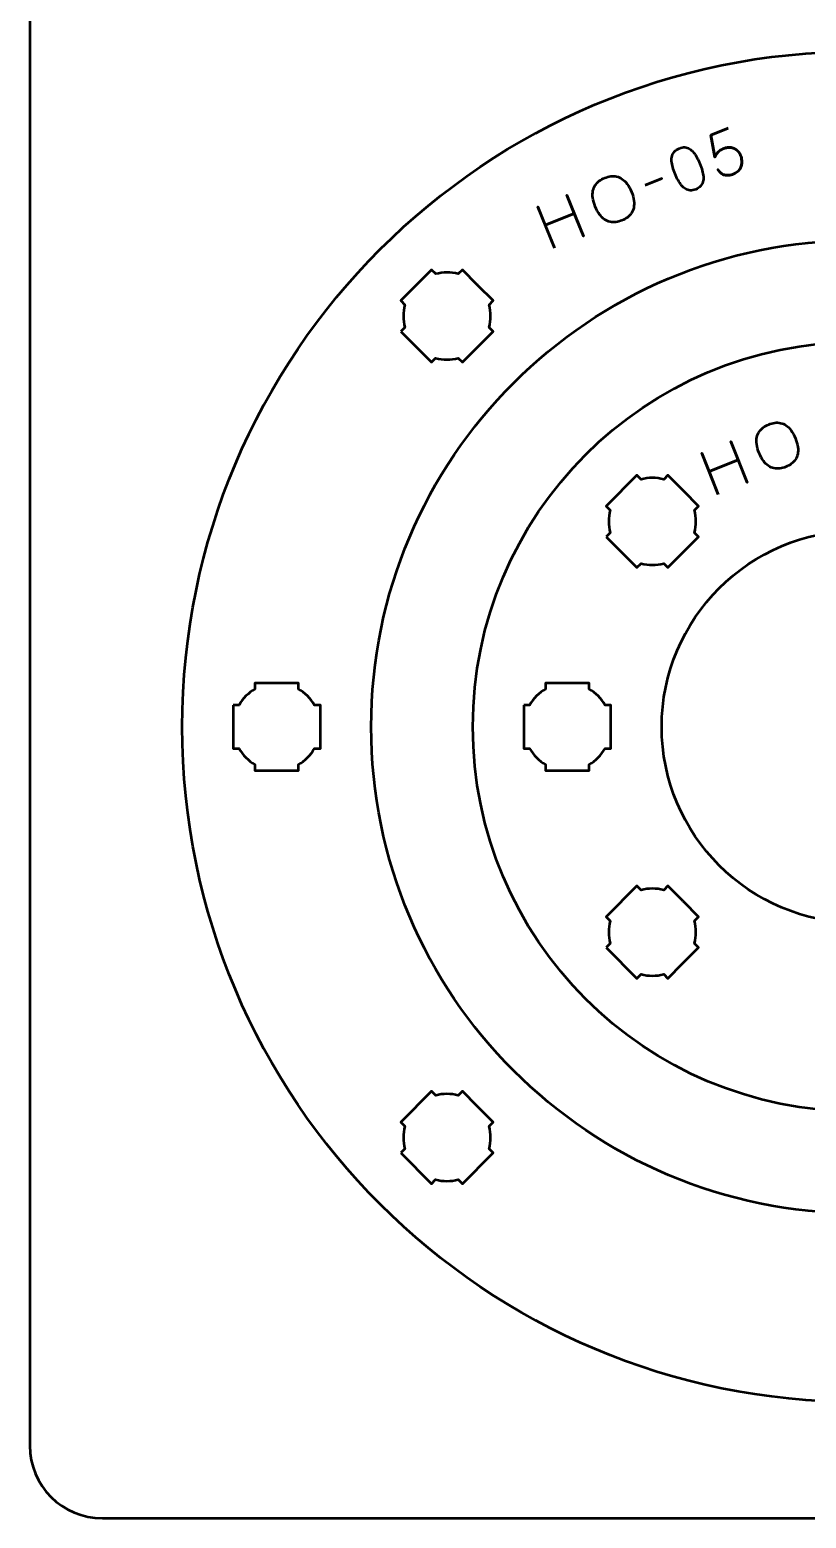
# Model space of a CAD drawing. Header units: centimetres. Extents: x -21 to 0, y -29.7 to 0.
# Drawn here: x -21 to -15.66, y -29.7 to -19.45 of the extents above; entities that cross this region are included whole.
import ezdxf

# ---------------------------------------------------------------- set-up
doc = ezdxf.new("R2010")
doc.units = ezdxf.units.CM
doc.header["$MEASUREMENT"] = 0
doc.layers.add('Layer 1', color=7, linetype='Continuous')

msp = doc.modelspace()

# ---------------------------------------------------------------- linework, layer by layer
at = {"layer": 'Layer 1', "color": 3, "lineweight": 53}
for major_axis in [(0, 4.65), (0, 3.35), (0, 2.65), (0, 1.35)]:
    msp.add_ellipse((-15.3, -24.25), major_axis=major_axis, ratio=1, dxfattribs=at)
at = {"layer": 'Layer 1', "color": 1, "lineweight": 53}
msp.add_open_spline([(-21.00003, -29.19995), (-21.00003, -29.19995), (-21.00003, -9.49992), (-21.00003, -9.49992), (-21.00003, -9.49992), (-21.00003, -9.41709), (-20.93286, -9.34992), (-20.85003, -9.34992), (-20.85003, -9.34992), (-20.7672, -9.34992), (-20.70003, -9.28275), (-20.70003, -9.19992), (-20.70003, -9.19992), (-20.70003, -9.11709), (-20.7672, -9.04992), (-20.85003, -9.04992), (-20.85003, -9.04992), (-20.93286, -9.04992), (-21.00003, -8.98275), (-21.00003, -8.89992), (-21.00003, -8.89992), (-21.00003, -8.81709), (-20.93286, -8.74992), (-20.85003, -8.74992), (-20.85003, -8.74992), (-20.7672, -8.74992), (-20.70003, -8.68275), (-20.70003, -8.59992), (-20.70003, -8.59992), (-20.70003, -8.51709), (-20.7672, -8.44992), (-20.85003, -8.44992), (-20.85003, -8.44992), (-20.93286, -8.44992), (-21.00003, -8.38275), (-21.00003, -8.29992), (-21.00003, -8.29992), (-21.00003, -8.21709), (-20.93286, -8.14992), (-20.85003, -8.14992), (-20.85003, -8.14992), (-20.7672, -8.14992), (-20.70003, -8.08275), (-20.70003, -7.99992), (-20.70003, -7.99992), (-20.70003, -7.91709), (-20.7672, -7.84992), (-20.85003, -7.84992), (-20.85003, -7.84992), (-20.93286, -7.84992), (-21.00003, -7.78275), (-21.00003, -7.69992), (-21.00003, -7.69992), (-21.00003, -7.61709), (-20.93286, -7.54992), (-20.85003, -7.54992), (-20.85003, -7.54992), (-20.7672, -7.54992), (-20.70003, -7.48275), (-20.70003, -7.39992), (-20.70003, -7.39992), (-20.70003, -7.31709), (-20.7672, -7.24992), (-20.85003, -7.24992), (-20.85003, -7.24992), (-20.93286, -7.24992), (-21.00003, -7.18275), (-21.00003, -7.09992), (-21.00003, -7.09992), (-21.00003, -7.01709), (-20.93286, -6.94992), (-20.85003, -6.94992), (-20.85003, -6.94992), (-20.7672, -6.94992), (-20.70003, -6.88275), (-20.70003, -6.79992), (-20.70003, -6.79992), (-20.70003, -6.71709), (-20.7672, -6.64992), (-20.85003, -6.64992), (-20.85003, -6.64992), (-20.93286, -6.64992), (-21.00003, -6.58275), (-21.00003, -6.49992), (-21.00003, -6.49992), (-21.00003, -6.41709), (-20.93286, -6.34992), (-20.85003, -6.34992), (-20.85003, -6.34992), (-20.7672, -6.34992), (-20.70003, -6.28275), (-20.70003, -6.19992), (-20.70003, -6.19992), (-20.70003, -6.11709), (-20.7672, -6.04992), (-20.85003, -6.04992), (-20.85003, -6.04992), (-20.93286, -6.04992), (-21.00003, -5.98275), (-21.00003, -5.89992), (-21.00003, -5.89992), (-21.00003, -5.81709), (-20.93286, -5.74992), (-20.85003, -5.74992), (-20.85003, -5.74992), (-20.7672, -5.74992), (-20.70003, -5.68275), (-20.70003, -5.59992), (-20.70003, -5.59992), (-20.70003, -5.51709), (-20.7672, -5.44992), (-20.85003, -5.44992), (-20.85003, -5.44992), (-20.93286, -5.44992), (-21.00003, -5.38275), (-21.00003, -5.29992), (-21.00003, -5.29992), (-21.00003, -5.21709), (-20.93286, -5.14992), (-20.85003, -5.14992), (-20.85003, -5.14992), (-20.7672, -5.14992), (-20.70003, -5.08275), (-20.70003, -4.99992), (-20.70003, -4.99992), (-20.70003, -4.91709), (-20.7672, -4.84992), (-20.85003, -4.84992), (-20.85003, -4.84992), (-20.93286, -4.84992), (-21.00003, -4.78275), (-21.00003, -4.69992), (-21.00003, -4.69992), (-21.00003, -4.61709), (-20.93286, -4.54992), (-20.85003, -4.54992), (-20.85003, -4.54992), (-20.7672, -4.54992), (-20.70003, -4.48275), (-20.70003, -4.39992), (-20.70003, -4.39992), (-20.70003, -4.31709), (-20.7672, -4.24992), (-20.85003, -4.24992), (-20.85003, -4.24992), (-20.93286, -4.24992), (-21.00003, -4.18275), (-21.00003, -4.09992), (-21.00003, -4.09992), (-21.00003, -4.01709), (-20.93286, -3.94992), (-20.85003, -3.94992), (-20.85003, -3.94992), (-20.7672, -3.94992), (-20.70003, -3.88275), (-20.70003, -3.79992), (-20.70003, -3.79992), (-20.70003, -3.71709), (-20.7672, -3.64992), (-20.85003, -3.64992), (-20.85003, -3.64992), (-20.93286, -3.64992), (-21.00003, -3.58275), (-21.00003, -3.49992), (-21.00003, -3.49992), (-21.00003, -3.41709), (-20.93286, -3.34992), (-20.85003, -3.34992), (-20.85003, -3.34992), (-20.7672, -3.34992), (-20.70003, -3.28275), (-20.70003, -3.19992), (-20.70003, -3.19992), (-20.70003, -3.11709), (-20.7672, -3.04992), (-20.85003, -3.04992), (-20.85003, -3.04992), (-20.93286, -3.04992), (-21.00003, -2.98275), (-21.00003, -2.89992), (-21.00003, -2.89992), (-21.00003, -2.81709), (-20.93286, -2.74992), (-20.85003, -2.74992), (-20.85003, -2.74992), (-20.7672, -2.74992), (-20.70003, -2.68275), (-20.70003, -2.59992), (-20.70003, -2.59992), (-20.70003, -2.51709), (-20.7672, -2.44992), (-20.85003, -2.44992), (-20.85003, -2.44992), (-20.93286, -2.44992), (-21.00003, -2.38275), (-21.00003, -2.29992), (-21.00003, -2.29992), (-21.00003, -2.21709), (-20.93286, -2.14992), (-20.85003, -2.14992), (-20.85003, -2.14992), (-20.7672, -2.14992), (-20.70003, -2.08275), (-20.70003, -1.99992), (-20.70003, -1.99992), (-20.70003, -1.91709), (-20.7672, -1.84992), (-20.85003, -1.84992), (-20.85003, -1.84992), (-20.93286, -1.84992), (-21.00003, -1.78275), (-21.00003, -1.69992), (-21.00003, -1.69992), (-21.00003, -1.61709), (-20.93286, -1.54992), (-20.85003, -1.54992), (-20.85003, -1.54992), (-20.7672, -1.54992), (-20.70003, -1.48275), (-20.70003, -1.39992), (-20.70003, -1.39992), (-20.70003, -1.31709), (-20.7672, -1.24992), (-20.85003, -1.24992), (-20.85003, -1.24992), (-20.93286, -1.24992), (-21.00003, -1.18275), (-21.00003, -1.09992), (-21.00003, -1.09992), (-21.00003, -1.09992), (-21.00003, -0.49992), (-21.00003, -0.49992), (-21.00003, -0.49992), (-21.00003, -0.22295), (-20.77694, 0.00004), (-20.49994, 0.00004), (-20.49994, 0.00004), (-20.49994, 0.00004), (-0.50008, 0.00004), (-0.50008, 0.00004), (-0.50008, 0.00004), (-0.22294, 0.00004), (0.00002, -0.22295), (0.00002, -0.49992), (0.00002, -0.49992), (0.00002, -0.49992), (0.00002, -29.19995), (0.00002, -29.19995), (0.00002, -29.19995), (0.00002, -29.47695), (-0.22294, -29.70004), (-0.50008, -29.70004), (-0.50008, -29.70004), (-0.50008, -29.70004), (-20.49994, -29.70004), (-20.49994, -29.70004), (-20.49994, -29.70004), (-20.77694, -29.70004), (-21.00003, -29.47695), (-21.00003, -29.19995)], degree=3, knots=[0, 0, 0, 0, 0.01538462, 0.01538462, 0.01538462, 0.01538462, 0.03076923, 0.03076923, 0.03076923, 0.03076923, 0.04615385, 0.04615385, 0.04615385, 0.04615385, 0.06153846, 0.06153846, 0.06153846, 0.06153846, 0.07692308, 0.07692308, 0.07692308, 0.07692308, 0.09230769, 0.09230769, 0.09230769, 0.09230769, 0.10769231, 0.10769231, 0.10769231, 0.10769231, 0.12307692, 0.12307692, 0.12307692, 0.12307692, 0.13846154, 0.13846154, 0.13846154, 0.13846154, 0.15384615, 0.15384615, 0.15384615, 0.15384615, 0.16923077, 0.16923077, 0.16923077, 0.16923077, 0.18461538, 0.18461538, 0.18461538, 0.18461538, 0.2, 0.2, 0.2, 0.2, 0.21538462, 0.21538462, 0.21538462, 0.21538462, 0.23076923, 0.23076923, 0.23076923, 0.23076923, 0.24615385, 0.24615385, 0.24615385, 0.24615385, 0.26153846, 0.26153846, 0.26153846, 0.26153846, 0.27692308, 0.27692308, 0.27692308, 0.27692308, 0.29230769, 0.29230769, 0.29230769, 0.29230769, 0.30769231, 0.30769231, 0.30769231, 0.30769231, 0.32307692, 0.32307692, 0.32307692, 0.32307692, 0.33846154, 0.33846154, 0.33846154, 0.33846154, 0.35384615, 0.35384615, 0.35384615, 0.35384615, 0.36923077, 0.36923077, 0.36923077, 0.36923077, 0.38461538, 0.38461538, 0.38461538, 0.38461538, 0.4, 0.4, 0.4, 0.4, 0.41538462, 0.41538462, 0.41538462, 0.41538462, 0.43076923, 0.43076923, 0.43076923, 0.43076923, 0.44615385, 0.44615385, 0.44615385, 0.44615385, 0.46153846, 0.46153846, 0.46153846, 0.46153846, 0.47692308, 0.47692308, 0.47692308, 0.47692308, 0.49230769, 0.49230769, 0.49230769, 0.49230769, 0.50769231, 0.50769231, 0.50769231, 0.50769231, 0.52307692, 0.52307692, 0.52307692, 0.52307692, 0.53846154, 0.53846154, 0.53846154, 0.53846154, 0.55384615, 0.55384615, 0.55384615, 0.55384615, 0.56923077, 0.56923077, 0.56923077, 0.56923077, 0.58461538, 0.58461538, 0.58461538, 0.58461538, 0.6, 0.6, 0.6, 0.6, 0.61538462, 0.61538462, 0.61538462, 0.61538462, 0.63076923, 0.63076923, 0.63076923, 0.63076923, 0.64615385, 0.64615385, 0.64615385, 0.64615385, 0.66153846, 0.66153846, 0.66153846, 0.66153846, 0.67692308, 0.67692308, 0.67692308, 0.67692308, 0.69230769, 0.69230769, 0.69230769, 0.69230769, 0.70769231, 0.70769231, 0.70769231, 0.70769231, 0.72307692, 0.72307692, 0.72307692, 0.72307692, 0.73846154, 0.73846154, 0.73846154, 0.73846154, 0.75384615, 0.75384615, 0.75384615, 0.75384615, 0.76923077, 0.76923077, 0.76923077, 0.76923077, 0.78461538, 0.78461538, 0.78461538, 0.78461538, 0.8, 0.8, 0.8, 0.8, 0.81538462, 0.81538462, 0.81538462, 0.81538462, 0.83076923, 0.83076923, 0.83076923, 0.83076923, 0.84615385, 0.84615385, 0.84615385, 0.84615385, 0.86153846, 0.86153846, 0.86153846, 0.86153846, 0.87692308, 0.87692308, 0.87692308, 0.87692308, 0.89230769, 0.89230769, 0.89230769, 0.89230769, 0.90769231, 0.90769231, 0.90769231, 0.90769231, 0.92307692, 0.92307692, 0.92307692, 0.92307692, 0.93846154, 0.93846154, 0.93846154, 0.93846154, 0.95384615, 0.95384615, 0.95384615, 0.95384615, 0.96923077, 0.96923077, 0.96923077, 0.96923077, 0.98461538, 0.98461538, 0.98461538, 0.98461538, 1, 1, 1, 1], dxfattribs=at)
at = {"layer": 'Layer 1', "color": 5, "lineweight": 53}
for points, knots in [([(-16.19325, -20.12744), (-16.19325, -20.12744), (-16.311, -20.17503), (-16.311, -20.17503), (-16.311, -20.17503), (-16.311, -20.17503), (-16.28559, -20.32822), (-16.28559, -20.32822), (-16.28559, -20.32822), (-16.28201, -20.32134), (-16.27849, -20.31495), (-16.27499, -20.3092), (-16.27499, -20.3092), (-16.27148, -20.30351), (-16.26756, -20.29818), (-16.26307, -20.29335), (-16.26307, -20.29335), (-16.25865, -20.28852), (-16.25318, -20.28398), (-16.24664, -20.27974), (-16.24664, -20.27974), (-16.24012, -20.27556), (-16.23211, -20.27147), (-16.22248, -20.2676), (-16.22248, -20.2676), (-16.21462, -20.26443), (-16.20635, -20.26231), (-16.19766, -20.26125), (-16.19766, -20.26125), (-16.1889, -20.2602), (-16.18015, -20.26035), (-16.17135, -20.26177), (-16.17135, -20.26177), (-16.16254, -20.26318), (-16.1541, -20.26601), (-16.14595, -20.27032), (-16.14595, -20.27032), (-16.1378, -20.27455), (-16.13038, -20.2804), (-16.12367, -20.2878), (-16.12367, -20.2878), (-16.11696, -20.29519), (-16.11132, -20.30441), (-16.10683, -20.31539), (-16.10683, -20.31539), (-16.1051, -20.31942), (-16.10353, -20.32466), (-16.10196, -20.3311), (-16.10196, -20.3311), (-16.10039, -20.33746), (-16.09939, -20.34459), (-16.09876, -20.35243), (-16.09876, -20.35243), (-16.0982, -20.36027), (-16.09854, -20.36844), (-16.09982, -20.37683), (-16.09982, -20.37683), (-16.10102, -20.3853), (-16.10357, -20.39353), (-16.10744, -20.4016), (-16.10744, -20.4016), (-16.11139, -20.40976), (-16.11696, -20.41726), (-16.12436, -20.42418), (-16.12436, -20.42418), (-16.13177, -20.4311), (-16.14126, -20.43694), (-16.15302, -20.44177), (-16.15302, -20.44177), (-16.16697, -20.44737), (-16.17934, -20.45065), (-16.19007, -20.45169), (-16.19007, -20.45169), (-16.20081, -20.45265), (-16.21012, -20.45208), (-16.21808, -20.44975), (-16.21808, -20.44975), (-16.22596, -20.44749), (-16.23277, -20.44425), (-16.23845, -20.44005), (-16.23845, -20.44005), (-16.2442, -20.43576), (-16.24903, -20.4312), (-16.25293, -20.42622), (-16.25293, -20.42622), (-16.25691, -20.42132), (-16.26034, -20.41664), (-16.26305, -20.41232), (-16.26305, -20.41232), (-16.26034, -20.41664), (-16.25691, -20.42132), (-16.25293, -20.42622), (-16.25293, -20.42622), (-16.24903, -20.4312), (-16.2442, -20.43576), (-16.23845, -20.44005), (-16.23845, -20.44005), (-16.23277, -20.44425), (-16.22596, -20.44749), (-16.21808, -20.44975), (-16.21808, -20.44975), (-16.21012, -20.45208), (-16.20081, -20.45265), (-16.19007, -20.45169), (-16.19007, -20.45169), (-16.17934, -20.45065), (-16.16697, -20.44737), (-16.15302, -20.44177), (-16.15302, -20.44177), (-16.14126, -20.43694), (-16.13177, -20.4311), (-16.12436, -20.42418), (-16.12436, -20.42418), (-16.11696, -20.41726), (-16.11139, -20.40976), (-16.10744, -20.4016), (-16.10744, -20.4016), (-16.10357, -20.39353), (-16.10102, -20.3853), (-16.09982, -20.37683), (-16.09982, -20.37683), (-16.09854, -20.36844), (-16.0982, -20.36027), (-16.09876, -20.35243), (-16.09876, -20.35243), (-16.09939, -20.34459), (-16.10039, -20.33746), (-16.10196, -20.3311), (-16.10196, -20.3311), (-16.10353, -20.32466), (-16.1051, -20.31942), (-16.10683, -20.31539), (-16.10683, -20.31539), (-16.11132, -20.30441), (-16.11696, -20.29519), (-16.12367, -20.2878), (-16.12367, -20.2878), (-16.13038, -20.2804), (-16.1378, -20.27455), (-16.14595, -20.27032), (-16.14595, -20.27032), (-16.1541, -20.26601), (-16.16254, -20.26318), (-16.17135, -20.26177), (-16.17135, -20.26177), (-16.18015, -20.26035), (-16.1889, -20.2602), (-16.19766, -20.26125), (-16.19766, -20.26125), (-16.20635, -20.26231), (-16.21462, -20.26443), (-16.22248, -20.2676), (-16.22248, -20.2676), (-16.23211, -20.27147), (-16.24012, -20.27556), (-16.24664, -20.27974), (-16.24664, -20.27974), (-16.25318, -20.28398), (-16.25865, -20.28852), (-16.26307, -20.29335), (-16.26307, -20.29335), (-16.26756, -20.29818), (-16.27148, -20.30351), (-16.27499, -20.3092), (-16.27499, -20.3092), (-16.27849, -20.31495), (-16.28201, -20.32134), (-16.28559, -20.32822), (-16.28559, -20.32822), (-16.28559, -20.32822), (-16.311, -20.17503), (-16.311, -20.17503), (-16.311, -20.17503), (-16.311, -20.17503), (-16.19325, -20.12744), (-16.19325, -20.12744)], [0, 0, 0, 0, 0.02272727, 0.02272727, 0.02272727, 0.02272727, 0.04545455, 0.04545455, 0.04545455, 0.04545455, 0.06818182, 0.06818182, 0.06818182, 0.06818182, 0.09090909, 0.09090909, 0.09090909, 0.09090909, 0.11363636, 0.11363636, 0.11363636, 0.11363636, 0.13636364, 0.13636364, 0.13636364, 0.13636364, 0.15909091, 0.15909091, 0.15909091, 0.15909091, 0.18181818, 0.18181818, 0.18181818, 0.18181818, 0.20454545, 0.20454545, 0.20454545, 0.20454545, 0.22727273, 0.22727273, 0.22727273, 0.22727273, 0.25, 0.25, 0.25, 0.25, 0.27272727, 0.27272727, 0.27272727, 0.27272727, 0.29545455, 0.29545455, 0.29545455, 0.29545455, 0.31818182, 0.31818182, 0.31818182, 0.31818182, 0.34090909, 0.34090909, 0.34090909, 0.34090909, 0.36363636, 0.36363636, 0.36363636, 0.36363636, 0.38636364, 0.38636364, 0.38636364, 0.38636364, 0.40909091, 0.40909091, 0.40909091, 0.40909091, 0.43181818, 0.43181818, 0.43181818, 0.43181818, 0.45454545, 0.45454545, 0.45454545, 0.45454545, 0.47727273, 0.47727273, 0.47727273, 0.47727273, 0.5, 0.5, 0.5, 0.5, 0.52272727, 0.52272727, 0.52272727, 0.52272727, 0.54545455, 0.54545455, 0.54545455, 0.54545455, 0.56818182, 0.56818182, 0.56818182, 0.56818182, 0.59090909, 0.59090909, 0.59090909, 0.59090909, 0.61363636, 0.61363636, 0.61363636, 0.61363636, 0.63636364, 0.63636364, 0.63636364, 0.63636364, 0.65909091, 0.65909091, 0.65909091, 0.65909091, 0.68181818, 0.68181818, 0.68181818, 0.68181818, 0.70454545, 0.70454545, 0.70454545, 0.70454545, 0.72727273, 0.72727273, 0.72727273, 0.72727273, 0.75, 0.75, 0.75, 0.75, 0.77272727, 0.77272727, 0.77272727, 0.77272727, 0.79545455, 0.79545455, 0.79545455, 0.79545455, 0.81818182, 0.81818182, 0.81818182, 0.81818182, 0.84090909, 0.84090909, 0.84090909, 0.84090909, 0.86363636, 0.86363636, 0.86363636, 0.86363636, 0.88636364, 0.88636364, 0.88636364, 0.88636364, 0.90909091, 0.90909091, 0.90909091, 0.90909091, 0.93181818, 0.93181818, 0.93181818, 0.93181818, 0.95454545, 0.95454545, 0.95454545, 0.95454545, 0.97727273, 0.97727273, 0.97727273, 0.97727273, 1, 1, 1, 1]), ([(-16.41551, -20.54912), (-16.40177, -20.54353), (-16.39091, -20.53635), (-16.38301, -20.52767), (-16.38301, -20.52767), (-16.37503, -20.51892), (-16.36958, -20.50896), (-16.36652, -20.49769), (-16.36652, -20.49769), (-16.36352, -20.48642), (-16.3625, -20.47416), (-16.36352, -20.46089), (-16.36352, -20.46089), (-16.36453, -20.44761), (-16.36709, -20.43362), (-16.37126, -20.4189), (-16.37126, -20.4189), (-16.37537, -20.40412), (-16.38067, -20.38898), (-16.38702, -20.37326), (-16.38702, -20.37326), (-16.39331, -20.35768), (-16.40002, -20.34309), (-16.40732, -20.32969), (-16.40732, -20.32969), (-16.41454, -20.31622), (-16.42241, -20.30437), (-16.43092, -20.29413), (-16.43092, -20.29413), (-16.43944, -20.28382), (-16.44869, -20.2757), (-16.45865, -20.26969), (-16.45865, -20.26969), (-16.46869, -20.26367), (-16.4796, -20.26027), (-16.49131, -20.25946), (-16.49131, -20.25946), (-16.50308, -20.25871), (-16.51587, -20.26108), (-16.52968, -20.26653), (-16.52968, -20.26653), (-16.54342, -20.2722), (-16.55427, -20.27937), (-16.56218, -20.28812), (-16.56218, -20.28812), (-16.57009, -20.29687), (-16.57561, -20.30684), (-16.5786, -20.31811), (-16.5786, -20.31811), (-16.58159, -20.32943), (-16.58261, -20.3417), (-16.5816, -20.35498), (-16.5816, -20.35498), (-16.58059, -20.36825), (-16.57803, -20.38224), (-16.57385, -20.39695), (-16.57385, -20.39695), (-16.56975, -20.41167), (-16.56452, -20.42681), (-16.55817, -20.4424), (-16.55817, -20.4424), (-16.55189, -20.45811), (-16.5451, -20.4727), (-16.5378, -20.48618), (-16.5378, -20.48618), (-16.53058, -20.49964), (-16.52271, -20.51156), (-16.51419, -20.5218), (-16.51419, -20.5218), (-16.50575, -20.53203), (-16.49644, -20.54016), (-16.48646, -20.5461), (-16.48646, -20.5461), (-16.4765, -20.55212), (-16.46559, -20.55552), (-16.45382, -20.55626), (-16.45382, -20.55626), (-16.44211, -20.557), (-16.42931, -20.55464), (-16.41551, -20.54912)], [0, 0, 0, 0, 0.05, 0.05, 0.05, 0.05, 0.1, 0.1, 0.1, 0.1, 0.15, 0.15, 0.15, 0.15, 0.2, 0.2, 0.2, 0.2, 0.25, 0.25, 0.25, 0.25, 0.3, 0.3, 0.3, 0.3, 0.35, 0.35, 0.35, 0.35, 0.4, 0.4, 0.4, 0.4, 0.45, 0.45, 0.45, 0.45, 0.5, 0.5, 0.5, 0.5, 0.55, 0.55, 0.55, 0.55, 0.6, 0.6, 0.6, 0.6, 0.65, 0.65, 0.65, 0.65, 0.7, 0.7, 0.7, 0.7, 0.75, 0.75, 0.75, 0.75, 0.8, 0.8, 0.8, 0.8, 0.85, 0.85, 0.85, 0.85, 0.9, 0.9, 0.9, 0.9, 0.95, 0.95, 0.95, 0.95, 1, 1, 1, 1]), ([(-16.41551, -20.54912), (-16.40177, -20.54353), (-16.39091, -20.53635), (-16.38301, -20.52767), (-16.38301, -20.52767), (-16.37503, -20.51892), (-16.36958, -20.50896), (-16.36652, -20.49769), (-16.36652, -20.49769), (-16.36352, -20.48642), (-16.3625, -20.47416), (-16.36352, -20.46089), (-16.36352, -20.46089), (-16.36453, -20.44761), (-16.36709, -20.43362), (-16.37126, -20.4189), (-16.37126, -20.4189), (-16.37537, -20.40412), (-16.38067, -20.38898), (-16.38702, -20.37326), (-16.38702, -20.37326), (-16.39331, -20.35768), (-16.40002, -20.34309), (-16.40732, -20.32969), (-16.40732, -20.32969), (-16.41454, -20.31622), (-16.42241, -20.30437), (-16.43092, -20.29413), (-16.43092, -20.29413), (-16.43944, -20.28382), (-16.44869, -20.2757), (-16.45865, -20.26969), (-16.45865, -20.26969), (-16.46869, -20.26367), (-16.4796, -20.26027), (-16.49131, -20.25946), (-16.49131, -20.25946), (-16.50308, -20.25871), (-16.51587, -20.26108), (-16.52968, -20.26653), (-16.52968, -20.26653), (-16.54342, -20.2722), (-16.55427, -20.27937), (-16.56218, -20.28812), (-16.56218, -20.28812), (-16.57009, -20.29687), (-16.57561, -20.30684), (-16.5786, -20.31811), (-16.5786, -20.31811), (-16.58159, -20.32943), (-16.58261, -20.3417), (-16.5816, -20.35498), (-16.5816, -20.35498), (-16.58059, -20.36825), (-16.57803, -20.38224), (-16.57385, -20.39695), (-16.57385, -20.39695), (-16.56975, -20.41167), (-16.56452, -20.42681), (-16.55817, -20.4424), (-16.55817, -20.4424), (-16.55189, -20.45811), (-16.5451, -20.4727), (-16.5378, -20.48618), (-16.5378, -20.48618), (-16.53058, -20.49964), (-16.52271, -20.51156), (-16.51419, -20.5218), (-16.51419, -20.5218), (-16.50575, -20.53203), (-16.49644, -20.54016), (-16.48646, -20.5461), (-16.48646, -20.5461), (-16.4765, -20.55212), (-16.46559, -20.55552), (-16.45382, -20.55626), (-16.45382, -20.55626), (-16.44211, -20.557), (-16.42931, -20.55464), (-16.41551, -20.54912)], [0, 0, 0, 0, 0.05, 0.05, 0.05, 0.05, 0.1, 0.1, 0.1, 0.1, 0.15, 0.15, 0.15, 0.15, 0.2, 0.2, 0.2, 0.2, 0.25, 0.25, 0.25, 0.25, 0.3, 0.3, 0.3, 0.3, 0.35, 0.35, 0.35, 0.35, 0.4, 0.4, 0.4, 0.4, 0.45, 0.45, 0.45, 0.45, 0.5, 0.5, 0.5, 0.5, 0.55, 0.55, 0.55, 0.55, 0.6, 0.6, 0.6, 0.6, 0.65, 0.65, 0.65, 0.65, 0.7, 0.7, 0.7, 0.7, 0.75, 0.75, 0.75, 0.75, 0.8, 0.8, 0.8, 0.8, 0.85, 0.85, 0.85, 0.85, 0.9, 0.9, 0.9, 0.9, 0.95, 0.95, 0.95, 0.95, 1, 1, 1, 1]), ([(-16.92404, -20.76293), (-16.91023, -20.75741), (-16.89775, -20.75053), (-16.8866, -20.74223), (-16.8866, -20.74223), (-16.87545, -20.73401), (-16.86612, -20.72428), (-16.85854, -20.71299), (-16.85854, -20.71299), (-16.85104, -20.70176), (-16.84571, -20.68889), (-16.84269, -20.67446), (-16.84269, -20.67446), (-16.8396, -20.66002), (-16.83932, -20.64379), (-16.84163, -20.62585), (-16.84163, -20.62585), (-16.84401, -20.60791), (-16.84955, -20.58818), (-16.85818, -20.56651), (-16.85818, -20.56651), (-16.86695, -20.54491), (-16.87675, -20.52683), (-16.88756, -20.51221), (-16.88756, -20.51221), (-16.89837, -20.49765), (-16.90984, -20.48612), (-16.92211, -20.47776), (-16.92211, -20.47776), (-16.93439, -20.46939), (-16.94718, -20.46378), (-16.96042, -20.46084), (-16.96042, -20.46084), (-16.97373, -20.45798), (-16.9872, -20.45736), (-17.00097, -20.45907), (-17.00097, -20.45907), (-17.01475, -20.46086), (-17.02854, -20.46455), (-17.04235, -20.47014), (-17.04235, -20.47014), (-17.05616, -20.47566), (-17.06863, -20.48262), (-17.07971, -20.49091), (-17.07971, -20.49091), (-17.09087, -20.49921), (-17.10012, -20.50901), (-17.10762, -20.52037), (-17.10762, -20.52037), (-17.11521, -20.53167), (-17.12047, -20.5446), (-17.12349, -20.55911), (-17.12349, -20.55911), (-17.12651, -20.57369), (-17.12679, -20.58992), (-17.1244, -20.60793), (-17.1244, -20.60793), (-17.12203, -20.62588), (-17.11648, -20.64568), (-17.10785, -20.66735), (-17.10785, -20.66735), (-17.09901, -20.68894), (-17.08929, -20.70702), (-17.07848, -20.72158), (-17.07848, -20.72158), (-17.06773, -20.73607), (-17.05627, -20.74752), (-17.04399, -20.75581), (-17.04399, -20.75581), (-17.03179, -20.76411), (-17.01899, -20.76965), (-17.00583, -20.77245), (-17.00583, -20.77245), (-16.99258, -20.77532), (-16.97905, -20.77586), (-16.96534, -20.77407), (-16.96534, -20.77407), (-16.95156, -20.77229), (-16.93777, -20.76852), (-16.92404, -20.76293)], [0, 0, 0, 0, 0.05, 0.05, 0.05, 0.05, 0.1, 0.1, 0.1, 0.1, 0.15, 0.15, 0.15, 0.15, 0.2, 0.2, 0.2, 0.2, 0.25, 0.25, 0.25, 0.25, 0.3, 0.3, 0.3, 0.3, 0.35, 0.35, 0.35, 0.35, 0.4, 0.4, 0.4, 0.4, 0.45, 0.45, 0.45, 0.45, 0.5, 0.5, 0.5, 0.5, 0.55, 0.55, 0.55, 0.55, 0.6, 0.6, 0.6, 0.6, 0.65, 0.65, 0.65, 0.65, 0.7, 0.7, 0.7, 0.7, 0.75, 0.75, 0.75, 0.75, 0.8, 0.8, 0.8, 0.8, 0.85, 0.85, 0.85, 0.85, 0.9, 0.9, 0.9, 0.9, 0.95, 0.95, 0.95, 0.95, 1, 1, 1, 1]), ([(-16.92404, -20.76293), (-16.91023, -20.75741), (-16.89775, -20.75053), (-16.8866, -20.74223), (-16.8866, -20.74223), (-16.87545, -20.73401), (-16.86612, -20.72428), (-16.85854, -20.71299), (-16.85854, -20.71299), (-16.85104, -20.70176), (-16.84571, -20.68889), (-16.84269, -20.67446), (-16.84269, -20.67446), (-16.8396, -20.66002), (-16.83932, -20.64379), (-16.84163, -20.62585), (-16.84163, -20.62585), (-16.84401, -20.60791), (-16.84955, -20.58818), (-16.85818, -20.56651), (-16.85818, -20.56651), (-16.86695, -20.54491), (-16.87675, -20.52683), (-16.88756, -20.51221), (-16.88756, -20.51221), (-16.89837, -20.49765), (-16.90984, -20.48612), (-16.92211, -20.47776), (-16.92211, -20.47776), (-16.93439, -20.46939), (-16.94718, -20.46378), (-16.96042, -20.46084), (-16.96042, -20.46084), (-16.97373, -20.45798), (-16.9872, -20.45736), (-17.00097, -20.45907), (-17.00097, -20.45907), (-17.01475, -20.46086), (-17.02854, -20.46455), (-17.04235, -20.47014), (-17.04235, -20.47014), (-17.05616, -20.47566), (-17.06863, -20.48262), (-17.07971, -20.49091), (-17.07971, -20.49091), (-17.09087, -20.49921), (-17.10012, -20.50901), (-17.10762, -20.52037), (-17.10762, -20.52037), (-17.11521, -20.53167), (-17.12047, -20.5446), (-17.12349, -20.55911), (-17.12349, -20.55911), (-17.12651, -20.57369), (-17.12679, -20.58992), (-17.1244, -20.60793), (-17.1244, -20.60793), (-17.12203, -20.62588), (-17.11648, -20.64568), (-17.10785, -20.66735), (-17.10785, -20.66735), (-17.09901, -20.68894), (-17.08929, -20.70702), (-17.07848, -20.72158), (-17.07848, -20.72158), (-17.06773, -20.73607), (-17.05627, -20.74752), (-17.04399, -20.75581), (-17.04399, -20.75581), (-17.03179, -20.76411), (-17.01899, -20.76965), (-17.00583, -20.77245), (-17.00583, -20.77245), (-16.99258, -20.77532), (-16.97905, -20.77586), (-16.96534, -20.77407), (-16.96534, -20.77407), (-16.95156, -20.77229), (-16.93777, -20.76852), (-16.92404, -20.76293)], [0, 0, 0, 0, 0.05, 0.05, 0.05, 0.05, 0.1, 0.1, 0.1, 0.1, 0.15, 0.15, 0.15, 0.15, 0.2, 0.2, 0.2, 0.2, 0.25, 0.25, 0.25, 0.25, 0.3, 0.3, 0.3, 0.3, 0.35, 0.35, 0.35, 0.35, 0.4, 0.4, 0.4, 0.4, 0.45, 0.45, 0.45, 0.45, 0.5, 0.5, 0.5, 0.5, 0.55, 0.55, 0.55, 0.55, 0.6, 0.6, 0.6, 0.6, 0.65, 0.65, 0.65, 0.65, 0.7, 0.7, 0.7, 0.7, 0.75, 0.75, 0.75, 0.75, 0.8, 0.8, 0.8, 0.8, 0.85, 0.85, 0.85, 0.85, 0.9, 0.9, 0.9, 0.9, 0.95, 0.95, 0.95, 0.95, 1, 1, 1, 1]), ([(-16.76423, -20.51998), (-16.76423, -20.51998), (-16.65001, -20.47384), (-16.65001, -20.47384), (-16.65001, -20.47384), (-16.65001, -20.47384), (-16.76423, -20.51998), (-16.76423, -20.51998)], [0, 0, 0, 0, 0.5, 0.5, 0.5, 0.5, 1, 1, 1, 1]), ([(-17.38915, -20.952), (-17.38915, -20.952), (-17.45241, -20.79537), (-17.45241, -20.79537), (-17.45241, -20.79537), (-17.45241, -20.79537), (-17.25259, -20.7147), (-17.25259, -20.7147), (-17.25259, -20.7147), (-17.25259, -20.7147), (-17.18933, -20.87126), (-17.18933, -20.87126), (-17.18933, -20.87126), (-17.18933, -20.87126), (-17.30349, -20.58866), (-17.30349, -20.58866), (-17.30349, -20.58866), (-17.30349, -20.58866), (-17.25259, -20.7147), (-17.25259, -20.7147), (-17.25259, -20.7147), (-17.25259, -20.7147), (-17.45241, -20.79537), (-17.45241, -20.79537), (-17.45241, -20.79537), (-17.45241, -20.79537), (-17.50331, -20.66941), (-17.50331, -20.66941), (-17.50331, -20.66941), (-17.50331, -20.66941), (-17.38915, -20.952), (-17.38915, -20.952)], [0, 0, 0, 0, 0.125, 0.125, 0.125, 0.125, 0.25, 0.25, 0.25, 0.25, 0.375, 0.375, 0.375, 0.375, 0.5, 0.5, 0.5, 0.5, 0.625, 0.625, 0.625, 0.625, 0.75, 0.75, 0.75, 0.75, 0.875, 0.875, 0.875, 0.875, 1, 1, 1, 1]), ([(-15.79553, -22.46027), (-15.78172, -22.45475), (-15.76924, -22.44787), (-15.75809, -22.43957), (-15.75809, -22.43957), (-15.74694, -22.43134), (-15.73761, -22.42161), (-15.73004, -22.41033), (-15.73004, -22.41033), (-15.72253, -22.3991), (-15.7172, -22.38623), (-15.71418, -22.3718), (-15.71418, -22.3718), (-15.7111, -22.35736), (-15.71081, -22.34113), (-15.71312, -22.32319), (-15.71312, -22.32319), (-15.7155, -22.30525), (-15.72105, -22.28551), (-15.72967, -22.26385), (-15.72967, -22.26385), (-15.73845, -22.24225), (-15.74824, -22.22417), (-15.75905, -22.20955), (-15.75905, -22.20955), (-15.76987, -22.19499), (-15.78133, -22.18346), (-15.7936, -22.1751), (-15.7936, -22.1751), (-15.80588, -22.16673), (-15.81867, -22.16112), (-15.83191, -22.15818), (-15.83191, -22.15818), (-15.84522, -22.15531), (-15.85869, -22.1547), (-15.87247, -22.15641), (-15.87247, -22.15641), (-15.88624, -22.1582), (-15.90003, -22.16189), (-15.91384, -22.16748), (-15.91384, -22.16748), (-15.92765, -22.173), (-15.94013, -22.17996), (-15.95121, -22.18825), (-15.95121, -22.18825), (-15.96236, -22.19655), (-15.97162, -22.20635), (-15.97912, -22.21771), (-15.97912, -22.21771), (-15.9867, -22.22901), (-15.99196, -22.24194), (-15.99498, -22.25645), (-15.99498, -22.25645), (-15.998, -22.27103), (-15.99828, -22.28726), (-15.9959, -22.30527), (-15.9959, -22.30527), (-15.99352, -22.32322), (-15.98798, -22.34302), (-15.97934, -22.36469), (-15.97934, -22.36469), (-15.9705, -22.38628), (-15.96079, -22.40436), (-15.94997, -22.41892), (-15.94997, -22.41892), (-15.93923, -22.43341), (-15.92776, -22.44486), (-15.91548, -22.45315), (-15.91548, -22.45315), (-15.90328, -22.46145), (-15.89049, -22.46699), (-15.87732, -22.46979), (-15.87732, -22.46979), (-15.86408, -22.47266), (-15.85054, -22.4732), (-15.83683, -22.47141), (-15.83683, -22.47141), (-15.82305, -22.46963), (-15.80926, -22.46586), (-15.79553, -22.46027)], [0, 0, 0, 0, 0.05, 0.05, 0.05, 0.05, 0.1, 0.1, 0.1, 0.1, 0.15, 0.15, 0.15, 0.15, 0.2, 0.2, 0.2, 0.2, 0.25, 0.25, 0.25, 0.25, 0.3, 0.3, 0.3, 0.3, 0.35, 0.35, 0.35, 0.35, 0.4, 0.4, 0.4, 0.4, 0.45, 0.45, 0.45, 0.45, 0.5, 0.5, 0.5, 0.5, 0.55, 0.55, 0.55, 0.55, 0.6, 0.6, 0.6, 0.6, 0.65, 0.65, 0.65, 0.65, 0.7, 0.7, 0.7, 0.7, 0.75, 0.75, 0.75, 0.75, 0.8, 0.8, 0.8, 0.8, 0.85, 0.85, 0.85, 0.85, 0.9, 0.9, 0.9, 0.9, 0.95, 0.95, 0.95, 0.95, 1, 1, 1, 1]), ([(-15.79553, -22.46027), (-15.78172, -22.45475), (-15.76924, -22.44787), (-15.75809, -22.43957), (-15.75809, -22.43957), (-15.74694, -22.43134), (-15.73761, -22.42161), (-15.73004, -22.41033), (-15.73004, -22.41033), (-15.72253, -22.3991), (-15.7172, -22.38623), (-15.71418, -22.3718), (-15.71418, -22.3718), (-15.7111, -22.35736), (-15.71081, -22.34113), (-15.71312, -22.32319), (-15.71312, -22.32319), (-15.7155, -22.30525), (-15.72105, -22.28551), (-15.72967, -22.26385), (-15.72967, -22.26385), (-15.73845, -22.24225), (-15.74824, -22.22417), (-15.75905, -22.20955), (-15.75905, -22.20955), (-15.76987, -22.19499), (-15.78133, -22.18346), (-15.7936, -22.1751), (-15.7936, -22.1751), (-15.80588, -22.16673), (-15.81867, -22.16112), (-15.83191, -22.15818), (-15.83191, -22.15818), (-15.84522, -22.15531), (-15.85869, -22.1547), (-15.87247, -22.15641), (-15.87247, -22.15641), (-15.88624, -22.1582), (-15.90003, -22.16189), (-15.91384, -22.16748), (-15.91384, -22.16748), (-15.92765, -22.173), (-15.94013, -22.17996), (-15.95121, -22.18825), (-15.95121, -22.18825), (-15.96236, -22.19655), (-15.97162, -22.20635), (-15.97912, -22.21771), (-15.97912, -22.21771), (-15.9867, -22.22901), (-15.99196, -22.24194), (-15.99498, -22.25645), (-15.99498, -22.25645), (-15.998, -22.27103), (-15.99828, -22.28726), (-15.9959, -22.30527), (-15.9959, -22.30527), (-15.99352, -22.32322), (-15.98798, -22.34302), (-15.97934, -22.36469), (-15.97934, -22.36469), (-15.9705, -22.38628), (-15.96079, -22.40436), (-15.94997, -22.41892), (-15.94997, -22.41892), (-15.93923, -22.43341), (-15.92776, -22.44486), (-15.91548, -22.45315), (-15.91548, -22.45315), (-15.90328, -22.46145), (-15.89049, -22.46699), (-15.87732, -22.46979), (-15.87732, -22.46979), (-15.86408, -22.47266), (-15.85054, -22.4732), (-15.83683, -22.47141), (-15.83683, -22.47141), (-15.82305, -22.46963), (-15.80926, -22.46586), (-15.79553, -22.46027)], [0, 0, 0, 0, 0.05, 0.05, 0.05, 0.05, 0.1, 0.1, 0.1, 0.1, 0.15, 0.15, 0.15, 0.15, 0.2, 0.2, 0.2, 0.2, 0.25, 0.25, 0.25, 0.25, 0.3, 0.3, 0.3, 0.3, 0.35, 0.35, 0.35, 0.35, 0.4, 0.4, 0.4, 0.4, 0.45, 0.45, 0.45, 0.45, 0.5, 0.5, 0.5, 0.5, 0.55, 0.55, 0.55, 0.55, 0.6, 0.6, 0.6, 0.6, 0.65, 0.65, 0.65, 0.65, 0.7, 0.7, 0.7, 0.7, 0.75, 0.75, 0.75, 0.75, 0.8, 0.8, 0.8, 0.8, 0.85, 0.85, 0.85, 0.85, 0.9, 0.9, 0.9, 0.9, 0.95, 0.95, 0.95, 0.95, 1, 1, 1, 1]), ([(-16.26064, -22.64934), (-16.26064, -22.64934), (-16.32391, -22.49271), (-16.32391, -22.49271), (-16.32391, -22.49271), (-16.32391, -22.49271), (-16.12409, -22.41204), (-16.12409, -22.41204), (-16.12409, -22.41204), (-16.12409, -22.41204), (-16.06082, -22.56859), (-16.06082, -22.56859), (-16.06082, -22.56859), (-16.06082, -22.56859), (-16.17498, -22.286), (-16.17498, -22.286), (-16.17498, -22.286), (-16.17498, -22.286), (-16.12409, -22.41204), (-16.12409, -22.41204), (-16.12409, -22.41204), (-16.12409, -22.41204), (-16.32391, -22.49271), (-16.32391, -22.49271), (-16.32391, -22.49271), (-16.32391, -22.49271), (-16.3748, -22.36675), (-16.3748, -22.36675), (-16.3748, -22.36675), (-16.3748, -22.36675), (-16.26064, -22.64934), (-16.26064, -22.64934)], [0, 0, 0, 0, 0.125, 0.125, 0.125, 0.125, 0.25, 0.25, 0.25, 0.25, 0.375, 0.375, 0.375, 0.375, 0.5, 0.5, 0.5, 0.5, 0.625, 0.625, 0.625, 0.625, 0.75, 0.75, 0.75, 0.75, 0.875, 0.875, 0.875, 0.875, 1, 1, 1, 1])]:
    msp.add_open_spline(points, degree=3, knots=knots, dxfattribs=at)
at = {"layer": 'Layer 1', "lineweight": 53}
for points in [[(-18.44664, -21.52757), (-18.44664, -21.52757), (-18.41822, -21.49915), (-18.41822, -21.49915), (-18.41822, -21.49915), (-18.43179, -21.44834), (-18.43177, -21.39468), (-18.4182, -21.34388), (-18.4182, -21.34388), (-18.4182, -21.34388), (-18.44664, -21.31544), (-18.44664, -21.31544), (-18.44664, -21.31544), (-18.44664, -21.31544), (-18.23451, -21.10331), (-18.23451, -21.10331), (-18.23451, -21.10331), (-18.23451, -21.10331), (-18.20609, -21.13173), (-18.20609, -21.13173), (-18.20609, -21.13173), (-18.15528, -21.11815), (-18.10158, -21.11812), (-18.05075, -21.13168), (-18.05075, -21.13168), (-18.05075, -21.13168), (-18.02238, -21.10331), (-18.02238, -21.10331), (-18.02238, -21.10331), (-18.02238, -21.10331), (-17.91955, -21.20614), (-17.91955, -21.20614), (-17.91955, -21.20614), (-17.91955, -21.20614), (-17.91622, -21.20938), (-17.91622, -21.20938), (-17.91622, -21.20938), (-17.91622, -21.20938), (-17.91298, -21.2127), (-17.91298, -21.2127), (-17.91298, -21.2127), (-17.91298, -21.2127), (-17.81025, -21.31544), (-17.81025, -21.31544), (-17.81025, -21.31544), (-17.81025, -21.31544), (-17.83858, -21.34377), (-17.83858, -21.34377), (-17.83858, -21.34377), (-17.82499, -21.39463), (-17.82498, -21.44838), (-17.83858, -21.49925), (-17.83858, -21.49925), (-17.83858, -21.49925), (-17.81025, -21.52757), (-17.81025, -21.52757), (-17.81025, -21.52757), (-17.81025, -21.52757), (-17.91156, -21.62889), (-17.91156, -21.62889), (-17.91156, -21.62889), (-17.91156, -21.62889), (-17.91622, -21.63366), (-17.91622, -21.63366), (-17.91622, -21.63366), (-17.91622, -21.63366), (-17.921, -21.63833), (-17.921, -21.63833), (-17.921, -21.63833), (-17.921, -21.63833), (-18.02238, -21.7397), (-18.02238, -21.7397), (-18.02238, -21.7397), (-18.02238, -21.7397), (-18.05074, -21.71135), (-18.05074, -21.71135), (-18.05074, -21.71135), (-18.10158, -21.72491), (-18.1553, -21.7249), (-18.20612, -21.71131), (-18.20612, -21.71131), (-18.20612, -21.71131), (-18.23451, -21.7397), (-18.23451, -21.7397), (-18.23451, -21.7397), (-18.23451, -21.7397), (-18.44664, -21.52757), (-18.44664, -21.52757)], [(-17.03243, -22.94179), (-17.03243, -22.94179), (-17.00401, -22.91336), (-17.00401, -22.91336), (-17.00401, -22.91336), (-17.01757, -22.86255), (-17.01755, -22.80889), (-17.00399, -22.75809), (-17.00399, -22.75809), (-17.00399, -22.75809), (-17.03243, -22.72965), (-17.03243, -22.72965), (-17.03243, -22.72965), (-17.03243, -22.72965), (-16.8203, -22.51752), (-16.8203, -22.51752), (-16.8203, -22.51752), (-16.8203, -22.51752), (-16.79188, -22.54594), (-16.79188, -22.54594), (-16.79188, -22.54594), (-16.74107, -22.53236), (-16.68737, -22.53234), (-16.63654, -22.54589), (-16.63654, -22.54589), (-16.63654, -22.54589), (-16.60817, -22.51752), (-16.60817, -22.51752), (-16.60817, -22.51752), (-16.60817, -22.51752), (-16.50534, -22.62035), (-16.50534, -22.62035), (-16.50534, -22.62035), (-16.50534, -22.62035), (-16.50201, -22.62359), (-16.50201, -22.62359), (-16.50201, -22.62359), (-16.50201, -22.62359), (-16.49877, -22.62692), (-16.49877, -22.62692), (-16.49877, -22.62692), (-16.49877, -22.62692), (-16.39604, -22.72965), (-16.39604, -22.72965), (-16.39604, -22.72965), (-16.39604, -22.72965), (-16.42437, -22.75799), (-16.42437, -22.75799), (-16.42437, -22.75799), (-16.41078, -22.80884), (-16.41077, -22.86259), (-16.42436, -22.91346), (-16.42436, -22.91346), (-16.42436, -22.91346), (-16.39604, -22.94179), (-16.39604, -22.94179), (-16.39604, -22.94179), (-16.39604, -22.94179), (-16.49735, -23.0431), (-16.49735, -23.0431), (-16.49735, -23.0431), (-16.49735, -23.0431), (-16.50201, -23.04787), (-16.50201, -23.04787), (-16.50201, -23.04787), (-16.50201, -23.04787), (-16.50679, -23.05254), (-16.50679, -23.05254), (-16.50679, -23.05254), (-16.50679, -23.05254), (-16.60817, -23.15392), (-16.60817, -23.15392), (-16.60817, -23.15392), (-16.60817, -23.15392), (-16.63652, -23.12556), (-16.63652, -23.12556), (-16.63652, -23.12556), (-16.68736, -23.13912), (-16.74108, -23.13912), (-16.79191, -23.12553), (-16.79191, -23.12553), (-16.79191, -23.12553), (-16.8203, -23.15392), (-16.8203, -23.15392), (-16.8203, -23.15392), (-16.8203, -23.15392), (-17.03243, -22.94179), (-17.03243, -22.94179)], [(-19.6, -24.0999), (-19.6, -24.0999), (-19.5598, -24.0999), (-19.5598, -24.0999), (-19.5598, -24.0999), (-19.53347, -24.05438), (-19.49551, -24.01645), (-19.45, -23.99012), (-19.45, -23.99012), (-19.45, -23.99012), (-19.45, -23.9499), (-19.45, -23.9499), (-19.45, -23.9499), (-19.45, -23.9499), (-19.15, -23.9499), (-19.15, -23.9499), (-19.15, -23.9499), (-19.15, -23.9499), (-19.15, -23.99009), (-19.15, -23.99009), (-19.15, -23.99009), (-19.10447, -24.01642), (-19.06648, -24.05437), (-19.04012, -24.0999), (-19.04012, -24.0999), (-19.04012, -24.0999), (-19, -24.0999), (-19, -24.0999), (-19, -24.0999), (-19, -24.0999), (-19, -24.24532), (-19, -24.24532), (-19, -24.24532), (-19, -24.24532), (-18.99994, -24.24997), (-18.99994, -24.24997), (-18.99994, -24.24997), (-18.99994, -24.24997), (-19, -24.25461), (-19, -24.25461), (-19, -24.25461), (-19, -24.25461), (-19, -24.3999), (-19, -24.3999), (-19, -24.3999), (-19, -24.3999), (-19.04007, -24.3999), (-19.04007, -24.3999), (-19.04007, -24.3999), (-19.06642, -24.44547), (-19.10442, -24.48348), (-19.15, -24.50984), (-19.15, -24.50984), (-19.15, -24.50984), (-19.15, -24.5499), (-19.15, -24.5499), (-19.15, -24.5499), (-19.15, -24.5499), (-19.29328, -24.5499), (-19.29328, -24.5499), (-19.29328, -24.5499), (-19.29328, -24.5499), (-19.29995, -24.54998), (-19.29995, -24.54998), (-19.29995, -24.54998), (-19.29995, -24.54998), (-19.30663, -24.5499), (-19.30663, -24.5499), (-19.30663, -24.5499), (-19.30663, -24.5499), (-19.45, -24.5499), (-19.45, -24.5499), (-19.45, -24.5499), (-19.45, -24.5499), (-19.45, -24.5098), (-19.45, -24.5098), (-19.45, -24.5098), (-19.49554, -24.48344), (-19.53352, -24.44545), (-19.55985, -24.3999), (-19.55985, -24.3999), (-19.55985, -24.3999), (-19.6, -24.3999), (-19.6, -24.3999), (-19.6, -24.3999), (-19.6, -24.3999), (-19.6, -24.0999), (-19.6, -24.0999)], [(-17.6, -24.0999), (-17.6, -24.0999), (-17.5598, -24.0999), (-17.5598, -24.0999), (-17.5598, -24.0999), (-17.53347, -24.05438), (-17.49551, -24.01645), (-17.45, -23.99012), (-17.45, -23.99012), (-17.45, -23.99012), (-17.45, -23.9499), (-17.45, -23.9499), (-17.45, -23.9499), (-17.45, -23.9499), (-17.15, -23.9499), (-17.15, -23.9499), (-17.15, -23.9499), (-17.15, -23.9499), (-17.15, -23.99009), (-17.15, -23.99009), (-17.15, -23.99009), (-17.10447, -24.01642), (-17.06648, -24.05437), (-17.04012, -24.0999), (-17.04012, -24.0999), (-17.04012, -24.0999), (-17, -24.0999), (-17, -24.0999), (-17, -24.0999), (-17, -24.0999), (-17, -24.24532), (-17, -24.24532), (-17, -24.24532), (-17, -24.24532), (-16.99994, -24.24997), (-16.99994, -24.24997), (-16.99994, -24.24997), (-16.99994, -24.24997), (-17, -24.25461), (-17, -24.25461), (-17, -24.25461), (-17, -24.25461), (-17, -24.3999), (-17, -24.3999), (-17, -24.3999), (-17, -24.3999), (-17.04007, -24.3999), (-17.04007, -24.3999), (-17.04007, -24.3999), (-17.06642, -24.44547), (-17.10442, -24.48348), (-17.15, -24.50984), (-17.15, -24.50984), (-17.15, -24.50984), (-17.15, -24.5499), (-17.15, -24.5499), (-17.15, -24.5499), (-17.15, -24.5499), (-17.29328, -24.5499), (-17.29328, -24.5499), (-17.29328, -24.5499), (-17.29328, -24.5499), (-17.29995, -24.54998), (-17.29995, -24.54998), (-17.29995, -24.54998), (-17.29995, -24.54998), (-17.30663, -24.5499), (-17.30663, -24.5499), (-17.30663, -24.5499), (-17.30663, -24.5499), (-17.45, -24.5499), (-17.45, -24.5499), (-17.45, -24.5499), (-17.45, -24.5499), (-17.45, -24.5098), (-17.45, -24.5098), (-17.45, -24.5098), (-17.49554, -24.48344), (-17.53352, -24.44545), (-17.55985, -24.3999), (-17.55985, -24.3999), (-17.55985, -24.3999), (-17.6, -24.3999), (-17.6, -24.3999), (-17.6, -24.3999), (-17.6, -24.3999), (-17.6, -24.0999), (-17.6, -24.0999)], [(-17.03243, -25.77021), (-17.03243, -25.77021), (-17.00401, -25.74179), (-17.00401, -25.74179), (-17.00401, -25.74179), (-17.01757, -25.69098), (-17.01755, -25.63732), (-17.00399, -25.58652), (-17.00399, -25.58652), (-17.00399, -25.58652), (-17.03243, -25.55808), (-17.03243, -25.55808), (-17.03243, -25.55808), (-17.03243, -25.55808), (-16.8203, -25.34595), (-16.8203, -25.34595), (-16.8203, -25.34595), (-16.8203, -25.34595), (-16.79188, -25.37437), (-16.79188, -25.37437), (-16.79188, -25.37437), (-16.74107, -25.36079), (-16.68737, -25.36076), (-16.63654, -25.37432), (-16.63654, -25.37432), (-16.63654, -25.37432), (-16.60817, -25.34595), (-16.60817, -25.34595), (-16.60817, -25.34595), (-16.60817, -25.34595), (-16.50534, -25.44878), (-16.50534, -25.44878), (-16.50534, -25.44878), (-16.50534, -25.44878), (-16.50201, -25.45202), (-16.50201, -25.45202), (-16.50201, -25.45202), (-16.50201, -25.45202), (-16.49877, -25.45534), (-16.49877, -25.45534), (-16.49877, -25.45534), (-16.49877, -25.45534), (-16.39604, -25.55808), (-16.39604, -25.55808), (-16.39604, -25.55808), (-16.39604, -25.55808), (-16.42437, -25.58641), (-16.42437, -25.58641), (-16.42437, -25.58641), (-16.41078, -25.63727), (-16.41077, -25.69102), (-16.42436, -25.74189), (-16.42436, -25.74189), (-16.42436, -25.74189), (-16.39604, -25.77021), (-16.39604, -25.77021), (-16.39604, -25.77021), (-16.39604, -25.77021), (-16.49735, -25.87153), (-16.49735, -25.87153), (-16.49735, -25.87153), (-16.49735, -25.87153), (-16.50201, -25.8763), (-16.50201, -25.8763), (-16.50201, -25.8763), (-16.50201, -25.8763), (-16.50679, -25.88097), (-16.50679, -25.88097), (-16.50679, -25.88097), (-16.50679, -25.88097), (-16.60817, -25.98234), (-16.60817, -25.98234), (-16.60817, -25.98234), (-16.60817, -25.98234), (-16.63652, -25.95399), (-16.63652, -25.95399), (-16.63652, -25.95399), (-16.68736, -25.96755), (-16.74108, -25.96754), (-16.79191, -25.95395), (-16.79191, -25.95395), (-16.79191, -25.95395), (-16.8203, -25.98234), (-16.8203, -25.98234), (-16.8203, -25.98234), (-16.8203, -25.98234), (-17.03243, -25.77021), (-17.03243, -25.77021)], [(-18.44664, -27.18443), (-18.44664, -27.18443), (-18.41822, -27.156), (-18.41822, -27.156), (-18.41822, -27.156), (-18.43179, -27.10519), (-18.43177, -27.05153), (-18.4182, -27.00073), (-18.4182, -27.00073), (-18.4182, -27.00073), (-18.44664, -26.97229), (-18.44664, -26.97229), (-18.44664, -26.97229), (-18.44664, -26.97229), (-18.23451, -26.76016), (-18.23451, -26.76016), (-18.23451, -26.76016), (-18.23451, -26.76016), (-18.20609, -26.78858), (-18.20609, -26.78858), (-18.20609, -26.78858), (-18.15528, -26.775), (-18.10158, -26.77498), (-18.05075, -26.78853), (-18.05075, -26.78853), (-18.05075, -26.78853), (-18.02238, -26.76016), (-18.02238, -26.76016), (-18.02238, -26.76016), (-18.02238, -26.76016), (-17.91955, -26.86299), (-17.91955, -26.86299), (-17.91955, -26.86299), (-17.91955, -26.86299), (-17.91622, -26.86624), (-17.91622, -26.86624), (-17.91622, -26.86624), (-17.91622, -26.86624), (-17.91298, -26.86956), (-17.91298, -26.86956), (-17.91298, -26.86956), (-17.91298, -26.86956), (-17.81025, -26.97229), (-17.81025, -26.97229), (-17.81025, -26.97229), (-17.81025, -26.97229), (-17.83858, -27.00063), (-17.83858, -27.00063), (-17.83858, -27.00063), (-17.82499, -27.05148), (-17.82498, -27.10523), (-17.83858, -27.1561), (-17.83858, -27.1561), (-17.83858, -27.1561), (-17.81025, -27.18443), (-17.81025, -27.18443), (-17.81025, -27.18443), (-17.81025, -27.18443), (-17.91156, -27.28574), (-17.91156, -27.28574), (-17.91156, -27.28574), (-17.91156, -27.28574), (-17.91622, -27.29051), (-17.91622, -27.29051), (-17.91622, -27.29051), (-17.91622, -27.29051), (-17.921, -27.29518), (-17.921, -27.29518), (-17.921, -27.29518), (-17.921, -27.29518), (-18.02238, -27.39656), (-18.02238, -27.39656), (-18.02238, -27.39656), (-18.02238, -27.39656), (-18.05074, -27.3682), (-18.05074, -27.3682), (-18.05074, -27.3682), (-18.10158, -27.38177), (-18.1553, -27.38176), (-18.20612, -27.36817), (-18.20612, -27.36817), (-18.20612, -27.36817), (-18.23451, -27.39656), (-18.23451, -27.39656), (-18.23451, -27.39656), (-18.23451, -27.39656), (-18.44664, -27.18443), (-18.44664, -27.18443)]]:
    msp.add_open_spline(points, degree=3, knots=[0, 0, 0, 0, 0.04545455, 0.04545455, 0.04545455, 0.04545455, 0.09090909, 0.09090909, 0.09090909, 0.09090909, 0.13636364, 0.13636364, 0.13636364, 0.13636364, 0.18181818, 0.18181818, 0.18181818, 0.18181818, 0.22727273, 0.22727273, 0.22727273, 0.22727273, 0.27272727, 0.27272727, 0.27272727, 0.27272727, 0.31818182, 0.31818182, 0.31818182, 0.31818182, 0.36363636, 0.36363636, 0.36363636, 0.36363636, 0.40909091, 0.40909091, 0.40909091, 0.40909091, 0.45454545, 0.45454545, 0.45454545, 0.45454545, 0.5, 0.5, 0.5, 0.5, 0.54545455, 0.54545455, 0.54545455, 0.54545455, 0.59090909, 0.59090909, 0.59090909, 0.59090909, 0.63636364, 0.63636364, 0.63636364, 0.63636364, 0.68181818, 0.68181818, 0.68181818, 0.68181818, 0.72727273, 0.72727273, 0.72727273, 0.72727273, 0.77272727, 0.77272727, 0.77272727, 0.77272727, 0.81818182, 0.81818182, 0.81818182, 0.81818182, 0.86363636, 0.86363636, 0.86363636, 0.86363636, 0.90909091, 0.90909091, 0.90909091, 0.90909091, 0.95454545, 0.95454545, 0.95454545, 0.95454545, 1, 1, 1, 1], dxfattribs=at)

doc.saveas('drawing.dxf')
